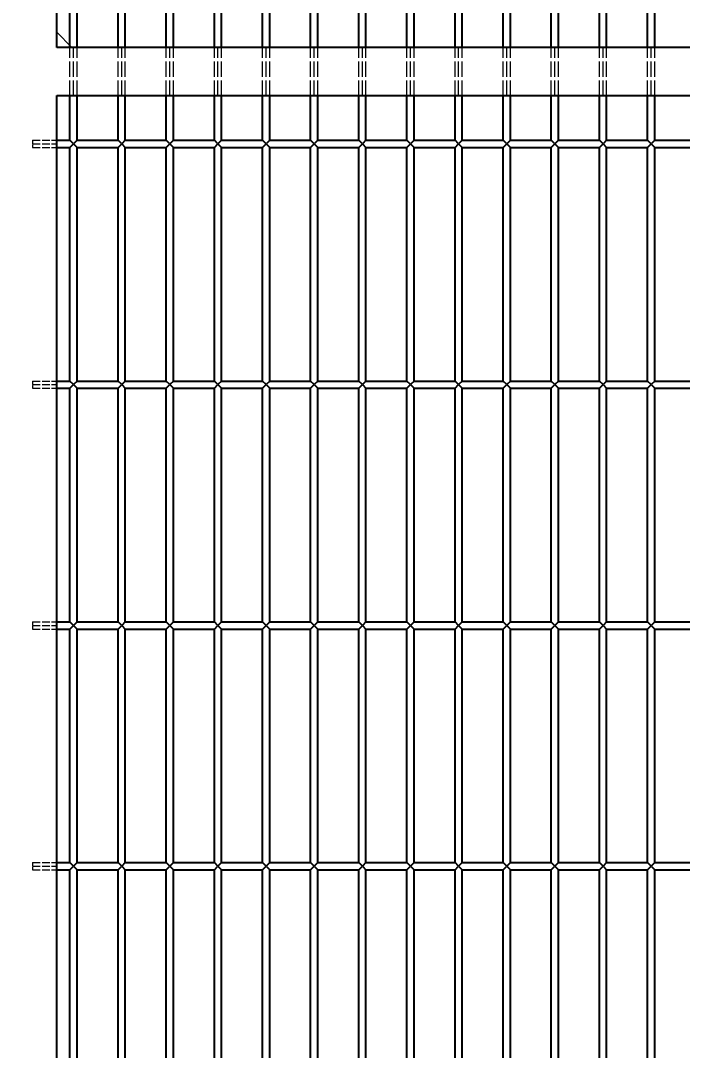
# Model space of a CAD drawing. Header units: millimetres. Extents: x 120 to 9117, y 110 to 4090.
# Drawn here: x 1825.3 to 2100.3, y 2110.5 to 2538.2 of the extents above; entities that cross this region are included whole.
import ezdxf

# ---------------------------------------------------------------- set-up
doc = ezdxf.new("R2010")
doc.units = ezdxf.units.MM
doc.header["$LTSCALE"] = 20
doc.linetypes.add('DASHED', pattern=[0.2067, 0.1654, -0.0413])
doc.layers.add('可见 (ISO)', color=7, linetype='Continuous', lineweight=25)
for name, color, linetype, lineweight, true_color in [('尺寸 (ISO)', 7, 'Continuous', 18, 0x008000), ('符号 (ISO)', 7, 'Continuous', 18, 0x008000), ('隐藏 (ISO)', 5, 'DASHED', 18, 0x0000ff)]:
    doc.layers.add(name, color=color, linetype=linetype, lineweight=lineweight, true_color=true_color)
doc.styles.add('最新国标', font='simfang.ttf')
doc.dimstyles.new('默认 (GB)', dxfattribs={"dimscale": 20, "dimtxt": 2.8, "dimasz": 2.5, "dimexe": 2, "dimexo": 1.5, "dimgap": 0.5, "dimtad": 1, "dimtoh": 1, "dimdsep": 46, "dimtxsty": '最新国标', "dimcen": 0.09, "dimdle": 10, "dimclrd": 256, "dimclre": 256, "dimclrt": 256, "dimaunit": 1, "dimadec": 3, "dimazin": 2, "dimtfac": 0.535714, "dimtdec": 3, "dimtmove": 0, "dimatfit": 3, "dimfxl": 0, "dimtolj": 1, "dimlwd": -1, "dimlwe": -1, "dimarcsym": 0})

# ---------------------------------------------------------------- blocks, each defined once
blk = doc.blocks.new('*D10')
at = {"layer": 'Defpoints', "color": 0, "transparency": 16777216}
for p in [(1640.28, 2507.01), (1840.28, 2507.01), (1820.28, 1517.01)]:
    blk.add_point(p, dxfattribs=at)
at = {"layer": '尺寸 (ISO)', "color": 116, "true_color": 0x00803f, "transparency": 16777216}
for p, q in [((1810.28, 2507.01), (1600.28, 2507.01)), ((1640.28, 1567.01), (1640.28, 2457.01)), ((1790.28, 1517.01), (1600.28, 1517.01))]:
    blk.add_line(p, q, dxfattribs=at)
for points in [[(1631.95, 2457.01), (1648.61, 2457.01), (1640.28, 2507.01)], [(1631.95, 1567.01), (1648.61, 1567.01), (1640.28, 1517.01)]]:
    blk.add_solid(points, dxfattribs=at)
at = {"layer": '尺寸 (ISO)', "transparency": 16777216, "insert": (1601.96, 2012.01), "char_height": 56, "attachment_point": 5, "rotation": 90, "style": '最新国标'}
blk.add_mtext('\\A1;990', dxfattribs=at)
blk = doc.blocks.new('末端处理方式4')
at = {"layer": '符号 (ISO)'}
for p, q in [((92.332, 126.351), (92.014, 126.668)), ((92.014, 126.668), (92.014, 126.351)), ((92.014, 126.351), (92.332, 126.351))]:
    blk.add_line(p, q, dxfattribs=at)
at = {"layer": '符号 (ISO)', "flags": 128}
blk.add_lwpolyline([(92.014, 126.668), (92.014, 126.351), (92.332, 126.351), (92.014, 126.668)], dxfattribs=at)
at = {"layer": '符号 (ISO)'}
blk.add_solid([(92.014, 126.668), (92.014, 126.351), (92.332, 126.351), (92.014, 126.668)], dxfattribs=at)

msp = doc.modelspace()

# ---------------------------------------------------------------- linework, layer by layer
at = {"layer": '可见 (ISO)'}
for p, q in [((1840.28, 2527.011), (1840.28, 3497.011)), ((1845.78, 2527.011), (1845.78, 2585.511)), ((1848.78, 2527.011), (1848.78, 2585.511)), ((1865.78, 2527.011), (1865.78, 2585.511)), ((1868.78, 2527.011), (1868.78, 2585.511)), ((1885.78, 2527.011), (1885.78, 2585.511)), ((1888.78, 2527.011), (1888.78, 2585.511)), ((1905.78, 2527.011), (1905.78, 2585.511)), ((1908.78, 2527.011), (1908.78, 2585.511)), ((1925.78, 2527.011), (1925.78, 2585.511)), ((1928.78, 2527.011), (1928.78, 2585.511)), ((1945.78, 2527.011), (1945.78, 2585.511)), ((1948.78, 2527.011), (1948.78, 2585.511)), ((1965.78, 2527.011), (1965.78, 2585.511)), ((1968.78, 2527.011), (1968.78, 2585.511)), ((1985.78, 2527.011), (1985.78, 2585.511)), ((1988.78, 2527.011), (1988.78, 2585.511)), ((2005.78, 2527.011), (2005.78, 2585.511)), ((2008.78, 2527.011), (2008.78, 2585.511)), ((2025.78, 2527.011), (2025.78, 2585.511)), ((2028.78, 2527.011), (2028.78, 2585.511)), ((2045.78, 2527.011), (2045.78, 2585.511)), ((2048.78, 2527.011), (2048.78, 2585.511)), ((2065.78, 2527.011), (2065.78, 2585.511)), ((2068.78, 2527.011), (2068.78, 2585.511)), ((2085.78, 2527.011), (2085.78, 2585.511)), ((2088.78, 2527.011), (2088.78, 2585.511)), ((3000.28, 2527.011), (1840.28, 2527.011)), ((1840.28, 1537.011), (1840.28, 2507.011)), ((1840.28, 2507.011), (3000.28, 2507.011)), ((1845.78, 2488.511), (1845.78, 2507.011)), ((1848.78, 2488.511), (1848.78, 2507.011)), ((1865.78, 2488.511), (1865.78, 2507.011)), ((1868.78, 2488.511), (1868.78, 2507.011)), ((1885.78, 2488.511), (1885.78, 2507.011)), ((1888.78, 2488.511), (1888.78, 2507.011)), ((1905.78, 2488.511), (1905.78, 2507.011)), ((1908.78, 2488.511), (1908.78, 2507.011)), ((1925.78, 2488.511), (1925.78, 2507.011)), ((1928.78, 2488.511), (1928.78, 2507.011)), ((1945.78, 2488.511), (1945.78, 2507.011)), ((1948.78, 2488.511), (1948.78, 2507.011)), ((1965.78, 2488.511), (1965.78, 2507.011)), ((1968.78, 2488.511), (1968.78, 2507.011)), ((1985.78, 2488.511), (1985.78, 2507.011)), ((1988.78, 2488.511), (1988.78, 2507.011)), ((2005.78, 2488.511), (2005.78, 2507.011)), ((2008.78, 2488.511), (2008.78, 2507.011)), ((2025.78, 2488.511), (2025.78, 2507.011)), ((2028.78, 2488.511), (2028.78, 2507.011)), ((2045.78, 2488.511), (2045.78, 2507.011)), ((2048.78, 2488.511), (2048.78, 2507.011)), ((2065.78, 2488.511), (2065.78, 2507.011)), ((2068.78, 2488.511), (2068.78, 2507.011)), ((2085.78, 2488.511), (2085.78, 2507.011)), ((2088.78, 2488.511), (2088.78, 2507.011)), ((1840.28, 2488.511), (1845.78, 2488.511)), ((1840.28, 2485.511), (1845.78, 2485.511)), ((1847.28, 2487.011), (1845.78, 2488.511)), ((1845.78, 2485.511), (1847.28, 2487.011)), ((1845.78, 2388.511), (1845.78, 2485.511)), ((1848.78, 2488.511), (1847.28, 2487.011)), ((1847.28, 2487.011), (1848.78, 2485.511)), ((1848.78, 2488.511), (1865.78, 2488.511)), ((1848.78, 2485.511), (1865.78, 2485.511)), ((1848.78, 2388.511), (1848.78, 2485.511)), ((1867.28, 2487.011), (1865.78, 2488.511)), ((1865.78, 2485.511), (1867.28, 2487.011)), ((1865.78, 2388.511), (1865.78, 2485.511)), ((1868.78, 2488.511), (1867.28, 2487.011)), ((1867.28, 2487.011), (1868.78, 2485.511)), ((1868.78, 2488.511), (1885.78, 2488.511)), ((1868.78, 2485.511), (1885.78, 2485.511)), ((1868.78, 2388.511), (1868.78, 2485.511)), ((1887.28, 2487.011), (1885.78, 2488.511)), ((1885.78, 2485.511), (1887.28, 2487.011)), ((1885.78, 2388.511), (1885.78, 2485.511)), ((1888.78, 2488.511), (1887.28, 2487.011)), ((1887.28, 2487.011), (1888.78, 2485.511)), ((1888.78, 2488.511), (1905.78, 2488.511)), ((1888.78, 2485.511), (1905.78, 2485.511)), ((1888.78, 2388.511), (1888.78, 2485.511)), ((1907.28, 2487.011), (1905.78, 2488.511)), ((1905.78, 2485.511), (1907.28, 2487.011)), ((1905.78, 2388.511), (1905.78, 2485.511)), ((1908.78, 2488.511), (1907.28, 2487.011)), ((1907.28, 2487.011), (1908.78, 2485.511)), ((1908.78, 2488.511), (1925.78, 2488.511)), ((1908.78, 2485.511), (1925.78, 2485.511)), ((1908.78, 2388.511), (1908.78, 2485.511)), ((1927.28, 2487.011), (1925.78, 2488.511)), ((1925.78, 2485.511), (1927.28, 2487.011)), ((1925.78, 2388.511), (1925.78, 2485.511)), ((1928.78, 2488.511), (1927.28, 2487.011)), ((1927.28, 2487.011), (1928.78, 2485.511)), ((1928.78, 2488.511), (1945.78, 2488.511)), ((1928.78, 2485.511), (1945.78, 2485.511)), ((1928.78, 2388.511), (1928.78, 2485.511)), ((1947.28, 2487.011), (1945.78, 2488.511)), ((1945.78, 2485.511), (1947.28, 2487.011)), ((1945.78, 2388.511), (1945.78, 2485.511)), ((1948.78, 2488.511), (1947.28, 2487.011)), ((1947.28, 2487.011), (1948.78, 2485.511)), ((1948.78, 2488.511), (1965.78, 2488.511)), ((1948.78, 2485.511), (1965.78, 2485.511)), ((1948.78, 2388.511), (1948.78, 2485.511)), ((1967.28, 2487.011), (1965.78, 2488.511)), ((1965.78, 2485.511), (1967.28, 2487.011)), ((1965.78, 2388.511), (1965.78, 2485.511)), ((1968.78, 2488.511), (1967.28, 2487.011)), ((1967.28, 2487.011), (1968.78, 2485.511)), ((1968.78, 2488.511), (1985.78, 2488.511)), ((1968.78, 2485.511), (1985.78, 2485.511)), ((1968.78, 2388.511), (1968.78, 2485.511)), ((1987.28, 2487.011), (1985.78, 2488.511)), ((1985.78, 2485.511), (1987.28, 2487.011)), ((1985.78, 2388.511), (1985.78, 2485.511)), ((1988.78, 2488.511), (1987.28, 2487.011)), ((1987.28, 2487.011), (1988.78, 2485.511)), ((1988.78, 2488.511), (2005.78, 2488.511)), ((1988.78, 2485.511), (2005.78, 2485.511)), ((1988.78, 2388.511), (1988.78, 2485.511)), ((2007.28, 2487.011), (2005.78, 2488.511)), ((2005.78, 2485.511), (2007.28, 2487.011)), ((2005.78, 2388.511), (2005.78, 2485.511)), ((2008.78, 2488.511), (2007.28, 2487.011)), ((2007.28, 2487.011), (2008.78, 2485.511)), ((2008.78, 2488.511), (2025.78, 2488.511)), ((2008.78, 2485.511), (2025.78, 2485.511)), ((2008.78, 2388.511), (2008.78, 2485.511)), ((2027.28, 2487.011), (2025.78, 2488.511)), ((2025.78, 2485.511), (2027.28, 2487.011)), ((2025.78, 2388.511), (2025.78, 2485.511)), ((2028.78, 2488.511), (2027.28, 2487.011)), ((2027.28, 2487.011), (2028.78, 2485.511)), ((2028.78, 2488.511), (2045.78, 2488.511)), ((2028.78, 2485.511), (2045.78, 2485.511)), ((2028.78, 2388.511), (2028.78, 2485.511)), ((2047.28, 2487.011), (2045.78, 2488.511)), ((2045.78, 2485.511), (2047.28, 2487.011)), ((2045.78, 2388.511), (2045.78, 2485.511)), ((2048.78, 2488.511), (2047.28, 2487.011)), ((2047.28, 2487.011), (2048.78, 2485.511)), ((2048.78, 2488.511), (2065.78, 2488.511)), ((2048.78, 2485.511), (2065.78, 2485.511)), ((2048.78, 2388.511), (2048.78, 2485.511)), ((2067.28, 2487.011), (2065.78, 2488.511)), ((2065.78, 2485.511), (2067.28, 2487.011)), ((2065.78, 2388.511), (2065.78, 2485.511)), ((2068.78, 2488.511), (2067.28, 2487.011)), ((2067.28, 2487.011), (2068.78, 2485.511)), ((2068.78, 2488.511), (2085.78, 2488.511)), ((2068.78, 2485.511), (2085.78, 2485.511)), ((2068.78, 2388.511), (2068.78, 2485.511)), ((2087.28, 2487.011), (2085.78, 2488.511)), ((2085.78, 2485.511), (2087.28, 2487.011)), ((2085.78, 2388.511), (2085.78, 2485.511)), ((2088.78, 2488.511), (2087.28, 2487.011)), ((2087.28, 2487.011), (2088.78, 2485.511)), ((2088.78, 2488.511), (2105.78, 2488.511)), ((2088.78, 2485.511), (2105.78, 2485.511)), ((2088.78, 2388.511), (2088.78, 2485.511)), ((1840.28, 2388.511), (1845.78, 2388.511)), ((1847.28, 2387.011), (1845.78, 2388.511)), ((1845.78, 2385.511), (1847.28, 2387.011)), ((1848.78, 2388.511), (1847.28, 2387.011)), ((1847.28, 2387.011), (1848.78, 2385.511)), ((1848.78, 2388.511), (1865.78, 2388.511)), ((1867.28, 2387.011), (1865.78, 2388.511)), ((1865.78, 2385.511), (1867.28, 2387.011)), ((1868.78, 2388.511), (1867.28, 2387.011)), ((1867.28, 2387.011), (1868.78, 2385.511)), ((1868.78, 2388.511), (1885.78, 2388.511)), ((1887.28, 2387.011), (1885.78, 2388.511)), ((1885.78, 2385.511), (1887.28, 2387.011)), ((1888.78, 2388.511), (1887.28, 2387.011)), ((1887.28, 2387.011), (1888.78, 2385.511)), ((1888.78, 2388.511), (1905.78, 2388.511)), ((1907.28, 2387.011), (1905.78, 2388.511)), ((1905.78, 2385.511), (1907.28, 2387.011)), ((1908.78, 2388.511), (1907.28, 2387.011)), ((1907.28, 2387.011), (1908.78, 2385.511)), ((1908.78, 2388.511), (1925.78, 2388.511)), ((1927.28, 2387.011), (1925.78, 2388.511)), ((1925.78, 2385.511), (1927.28, 2387.011)), ((1928.78, 2388.511), (1927.28, 2387.011)), ((1927.28, 2387.011), (1928.78, 2385.511)), ((1928.78, 2388.511), (1945.78, 2388.511)), ((1947.28, 2387.011), (1945.78, 2388.511)), ((1945.78, 2385.511), (1947.28, 2387.011)), ((1948.78, 2388.511), (1947.28, 2387.011)), ((1947.28, 2387.011), (1948.78, 2385.511)), ((1948.78, 2388.511), (1965.78, 2388.511)), ((1967.28, 2387.011), (1965.78, 2388.511)), ((1965.78, 2385.511), (1967.28, 2387.011)), ((1968.78, 2388.511), (1967.28, 2387.011)), ((1967.28, 2387.011), (1968.78, 2385.511)), ((1968.78, 2388.511), (1985.78, 2388.511)), ((1987.28, 2387.011), (1985.78, 2388.511)), ((1985.78, 2385.511), (1987.28, 2387.011)), ((1988.78, 2388.511), (1987.28, 2387.011)), ((1987.28, 2387.011), (1988.78, 2385.511)), ((1988.78, 2388.511), (2005.78, 2388.511)), ((2007.28, 2387.011), (2005.78, 2388.511)), ((2005.78, 2385.511), (2007.28, 2387.011)), ((2008.78, 2388.511), (2007.28, 2387.011)), ((2007.28, 2387.011), (2008.78, 2385.511)), ((2008.78, 2388.511), (2025.78, 2388.511)), ((2027.28, 2387.011), (2025.78, 2388.511)), ((2025.78, 2385.511), (2027.28, 2387.011)), ((2028.78, 2388.511), (2027.28, 2387.011)), ((2027.28, 2387.011), (2028.78, 2385.511)), ((2028.78, 2388.511), (2045.78, 2388.511)), ((2047.28, 2387.011), (2045.78, 2388.511)), ((2045.78, 2385.511), (2047.28, 2387.011)), ((2048.78, 2388.511), (2047.28, 2387.011)), ((2047.28, 2387.011), (2048.78, 2385.511)), ((2048.78, 2388.511), (2065.78, 2388.511)), ((2067.28, 2387.011), (2065.78, 2388.511)), ((2065.78, 2385.511), (2067.28, 2387.011)), ((2068.78, 2388.511), (2067.28, 2387.011)), ((2067.28, 2387.011), (2068.78, 2385.511)), ((2068.78, 2388.511), (2085.78, 2388.511)), ((2087.28, 2387.011), (2085.78, 2388.511)), ((2085.78, 2385.511), (2087.28, 2387.011)), ((2088.78, 2388.511), (2087.28, 2387.011)), ((2087.28, 2387.011), (2088.78, 2385.511)), ((2088.78, 2388.511), (2105.78, 2388.511)), ((1840.28, 2385.511), (1845.78, 2385.511)), ((1845.78, 2288.511), (1845.78, 2385.511)), ((1848.78, 2385.511), (1865.78, 2385.511)), ((1848.78, 2288.511), (1848.78, 2385.511)), ((1865.78, 2288.511), (1865.78, 2385.511)), ((1868.78, 2385.511), (1885.78, 2385.511)), ((1868.78, 2288.511), (1868.78, 2385.511)), ((1885.78, 2288.511), (1885.78, 2385.511)), ((1888.78, 2385.511), (1905.78, 2385.511)), ((1888.78, 2288.511), (1888.78, 2385.511)), ((1905.78, 2288.511), (1905.78, 2385.511)), ((1908.78, 2385.511), (1925.78, 2385.511)), ((1908.78, 2288.511), (1908.78, 2385.511)), ((1925.78, 2288.511), (1925.78, 2385.511)), ((1928.78, 2385.511), (1945.78, 2385.511)), ((1928.78, 2288.511), (1928.78, 2385.511)), ((1945.78, 2288.511), (1945.78, 2385.511)), ((1948.78, 2385.511), (1965.78, 2385.511)), ((1948.78, 2288.511), (1948.78, 2385.511)), ((1965.78, 2288.511), (1965.78, 2385.511)), ((1968.78, 2385.511), (1985.78, 2385.511)), ((1968.78, 2288.511), (1968.78, 2385.511)), ((1985.78, 2288.511), (1985.78, 2385.511)), ((1988.78, 2385.511), (2005.78, 2385.511)), ((1988.78, 2288.511), (1988.78, 2385.511)), ((2005.78, 2288.511), (2005.78, 2385.511)), ((2008.78, 2385.511), (2025.78, 2385.511)), ((2008.78, 2288.511), (2008.78, 2385.511)), ((2025.78, 2288.511), (2025.78, 2385.511)), ((2028.78, 2385.511), (2045.78, 2385.511)), ((2028.78, 2288.511), (2028.78, 2385.511)), ((2045.78, 2288.511), (2045.78, 2385.511)), ((2048.78, 2385.511), (2065.78, 2385.511)), ((2048.78, 2288.511), (2048.78, 2385.511)), ((2065.78, 2288.511), (2065.78, 2385.511)), ((2068.78, 2385.511), (2085.78, 2385.511)), ((2068.78, 2288.511), (2068.78, 2385.511)), ((2085.78, 2288.511), (2085.78, 2385.511)), ((2088.78, 2385.511), (2105.78, 2385.511)), ((2088.78, 2288.511), (2088.78, 2385.511)), ((1840.28, 2288.511), (1845.78, 2288.511)), ((1847.28, 2287.011), (1845.78, 2288.511)), ((1848.78, 2288.511), (1847.28, 2287.011)), ((1848.78, 2288.511), (1865.78, 2288.511)), ((1867.28, 2287.011), (1865.78, 2288.511)), ((1868.78, 2288.511), (1867.28, 2287.011)), ((1868.78, 2288.511), (1885.78, 2288.511)), ((1887.28, 2287.011), (1885.78, 2288.511)), ((1888.78, 2288.511), (1887.28, 2287.011)), ((1888.78, 2288.511), (1905.78, 2288.511)), ((1907.28, 2287.011), (1905.78, 2288.511)), ((1908.78, 2288.511), (1907.28, 2287.011)), ((1908.78, 2288.511), (1925.78, 2288.511)), ((1927.28, 2287.011), (1925.78, 2288.511)), ((1928.78, 2288.511), (1927.28, 2287.011)), ((1928.78, 2288.511), (1945.78, 2288.511)), ((1947.28, 2287.011), (1945.78, 2288.511)), ((1948.78, 2288.511), (1947.28, 2287.011)), ((1948.78, 2288.511), (1965.78, 2288.511)), ((1967.28, 2287.011), (1965.78, 2288.511)), ((1968.78, 2288.511), (1967.28, 2287.011)), ((1968.78, 2288.511), (1985.78, 2288.511)), ((1987.28, 2287.011), (1985.78, 2288.511)), ((1988.78, 2288.511), (1987.28, 2287.011)), ((1988.78, 2288.511), (2005.78, 2288.511)), ((2007.28, 2287.011), (2005.78, 2288.511)), ((2008.78, 2288.511), (2007.28, 2287.011)), ((2008.78, 2288.511), (2025.78, 2288.511)), ((2027.28, 2287.011), (2025.78, 2288.511)), ((2028.78, 2288.511), (2027.28, 2287.011)), ((2028.78, 2288.511), (2045.78, 2288.511)), ((2047.28, 2287.011), (2045.78, 2288.511)), ((2048.78, 2288.511), (2047.28, 2287.011)), ((2048.78, 2288.511), (2065.78, 2288.511)), ((2067.28, 2287.011), (2065.78, 2288.511)), ((2068.78, 2288.511), (2067.28, 2287.011)), ((2068.78, 2288.511), (2085.78, 2288.511)), ((2087.28, 2287.011), (2085.78, 2288.511)), ((2088.78, 2288.511), (2087.28, 2287.011)), ((2088.78, 2288.511), (2105.78, 2288.511)), ((1840.28, 2285.511), (1845.78, 2285.511)), ((1845.78, 2285.511), (1847.28, 2287.011)), ((1845.78, 2188.511), (1845.78, 2285.511)), ((1847.28, 2287.011), (1848.78, 2285.511)), ((1848.78, 2285.511), (1865.78, 2285.511)), ((1848.78, 2188.511), (1848.78, 2285.511)), ((1865.78, 2285.511), (1867.28, 2287.011)), ((1865.78, 2188.511), (1865.78, 2285.511)), ((1867.28, 2287.011), (1868.78, 2285.511)), ((1868.78, 2285.511), (1885.78, 2285.511)), ((1868.78, 2188.511), (1868.78, 2285.511)), ((1885.78, 2285.511), (1887.28, 2287.011)), ((1885.78, 2188.511), (1885.78, 2285.511)), ((1887.28, 2287.011), (1888.78, 2285.511)), ((1888.78, 2285.511), (1905.78, 2285.511)), ((1888.78, 2188.511), (1888.78, 2285.511)), ((1905.78, 2285.511), (1907.28, 2287.011)), ((1905.78, 2188.511), (1905.78, 2285.511)), ((1907.28, 2287.011), (1908.78, 2285.511)), ((1908.78, 2285.511), (1925.78, 2285.511)), ((1908.78, 2188.511), (1908.78, 2285.511)), ((1925.78, 2285.511), (1927.28, 2287.011)), ((1925.78, 2188.511), (1925.78, 2285.511)), ((1927.28, 2287.011), (1928.78, 2285.511)), ((1928.78, 2285.511), (1945.78, 2285.511)), ((1928.78, 2188.511), (1928.78, 2285.511)), ((1945.78, 2285.511), (1947.28, 2287.011)), ((1945.78, 2188.511), (1945.78, 2285.511)), ((1947.28, 2287.011), (1948.78, 2285.511)), ((1948.78, 2285.511), (1965.78, 2285.511)), ((1948.78, 2188.511), (1948.78, 2285.511)), ((1965.78, 2285.511), (1967.28, 2287.011)), ((1965.78, 2188.511), (1965.78, 2285.511)), ((1967.28, 2287.011), (1968.78, 2285.511)), ((1968.78, 2285.511), (1985.78, 2285.511)), ((1968.78, 2188.511), (1968.78, 2285.511)), ((1985.78, 2285.511), (1987.28, 2287.011)), ((1985.78, 2188.511), (1985.78, 2285.511)), ((1987.28, 2287.011), (1988.78, 2285.511)), ((1988.78, 2285.511), (2005.78, 2285.511)), ((1988.78, 2188.511), (1988.78, 2285.511)), ((2005.78, 2285.511), (2007.28, 2287.011)), ((2005.78, 2188.511), (2005.78, 2285.511)), ((2007.28, 2287.011), (2008.78, 2285.511)), ((2008.78, 2285.511), (2025.78, 2285.511)), ((2008.78, 2188.511), (2008.78, 2285.511)), ((2025.78, 2285.511), (2027.28, 2287.011)), ((2025.78, 2188.511), (2025.78, 2285.511)), ((2027.28, 2287.011), (2028.78, 2285.511)), ((2028.78, 2285.511), (2045.78, 2285.511)), ((2028.78, 2188.511), (2028.78, 2285.511)), ((2045.78, 2285.511), (2047.28, 2287.011)), ((2045.78, 2188.511), (2045.78, 2285.511)), ((2047.28, 2287.011), (2048.78, 2285.511)), ((2048.78, 2285.511), (2065.78, 2285.511)), ((2048.78, 2188.511), (2048.78, 2285.511)), ((2065.78, 2285.511), (2067.28, 2287.011)), ((2065.78, 2188.511), (2065.78, 2285.511)), ((2067.28, 2287.011), (2068.78, 2285.511)), ((2068.78, 2285.511), (2085.78, 2285.511)), ((2068.78, 2188.511), (2068.78, 2285.511)), ((2085.78, 2285.511), (2087.28, 2287.011)), ((2085.78, 2188.511), (2085.78, 2285.511)), ((2087.28, 2287.011), (2088.78, 2285.511)), ((2088.78, 2285.511), (2105.78, 2285.511)), ((2088.78, 2188.511), (2088.78, 2285.511)), ((1840.28, 2188.511), (1845.78, 2188.511)), ((1840.28, 2185.511), (1845.78, 2185.511)), ((1847.28, 2187.011), (1845.78, 2188.511)), ((1845.78, 2185.511), (1847.28, 2187.011)), ((1845.78, 2088.511), (1845.78, 2185.511)), ((1848.78, 2188.511), (1847.28, 2187.011)), ((1847.28, 2187.011), (1848.78, 2185.511)), ((1848.78, 2188.511), (1865.78, 2188.511)), ((1848.78, 2185.511), (1865.78, 2185.511)), ((1848.78, 2088.511), (1848.78, 2185.511)), ((1867.28, 2187.011), (1865.78, 2188.511)), ((1865.78, 2185.511), (1867.28, 2187.011)), ((1865.78, 2088.511), (1865.78, 2185.511)), ((1868.78, 2188.511), (1867.28, 2187.011)), ((1867.28, 2187.011), (1868.78, 2185.511)), ((1868.78, 2188.511), (1885.78, 2188.511)), ((1868.78, 2185.511), (1885.78, 2185.511)), ((1868.78, 2088.511), (1868.78, 2185.511)), ((1887.28, 2187.011), (1885.78, 2188.511)), ((1885.78, 2185.511), (1887.28, 2187.011)), ((1885.78, 2088.511), (1885.78, 2185.511)), ((1888.78, 2188.511), (1887.28, 2187.011)), ((1887.28, 2187.011), (1888.78, 2185.511)), ((1888.78, 2188.511), (1905.78, 2188.511)), ((1888.78, 2185.511), (1905.78, 2185.511)), ((1888.78, 2088.511), (1888.78, 2185.511)), ((1907.28, 2187.011), (1905.78, 2188.511)), ((1905.78, 2185.511), (1907.28, 2187.011)), ((1905.78, 2088.511), (1905.78, 2185.511)), ((1908.78, 2188.511), (1907.28, 2187.011)), ((1907.28, 2187.011), (1908.78, 2185.511)), ((1908.78, 2188.511), (1925.78, 2188.511)), ((1908.78, 2185.511), (1925.78, 2185.511)), ((1908.78, 2088.511), (1908.78, 2185.511)), ((1927.28, 2187.011), (1925.78, 2188.511)), ((1925.78, 2185.511), (1927.28, 2187.011)), ((1925.78, 2088.511), (1925.78, 2185.511)), ((1928.78, 2188.511), (1927.28, 2187.011)), ((1927.28, 2187.011), (1928.78, 2185.511)), ((1928.78, 2188.511), (1945.78, 2188.511)), ((1928.78, 2185.511), (1945.78, 2185.511)), ((1928.78, 2088.511), (1928.78, 2185.511)), ((1947.28, 2187.011), (1945.78, 2188.511)), ((1945.78, 2185.511), (1947.28, 2187.011)), ((1945.78, 2088.511), (1945.78, 2185.511)), ((1948.78, 2188.511), (1947.28, 2187.011)), ((1947.28, 2187.011), (1948.78, 2185.511)), ((1948.78, 2188.511), (1965.78, 2188.511)), ((1948.78, 2185.511), (1965.78, 2185.511)), ((1948.78, 2088.511), (1948.78, 2185.511)), ((1967.28, 2187.011), (1965.78, 2188.511)), ((1965.78, 2185.511), (1967.28, 2187.011)), ((1965.78, 2088.511), (1965.78, 2185.511)), ((1968.78, 2188.511), (1967.28, 2187.011)), ((1967.28, 2187.011), (1968.78, 2185.511)), ((1968.78, 2188.511), (1985.78, 2188.511)), ((1968.78, 2185.511), (1985.78, 2185.511)), ((1968.78, 2088.511), (1968.78, 2185.511)), ((1987.28, 2187.011), (1985.78, 2188.511)), ((1985.78, 2185.511), (1987.28, 2187.011)), ((1985.78, 2088.511), (1985.78, 2185.511)), ((1988.78, 2188.511), (1987.28, 2187.011)), ((1987.28, 2187.011), (1988.78, 2185.511)), ((1988.78, 2188.511), (2005.78, 2188.511)), ((1988.78, 2185.511), (2005.78, 2185.511)), ((1988.78, 2088.511), (1988.78, 2185.511)), ((2007.28, 2187.011), (2005.78, 2188.511)), ((2005.78, 2185.511), (2007.28, 2187.011)), ((2005.78, 2088.511), (2005.78, 2185.511)), ((2008.78, 2188.511), (2007.28, 2187.011)), ((2007.28, 2187.011), (2008.78, 2185.511)), ((2008.78, 2188.511), (2025.78, 2188.511)), ((2008.78, 2185.511), (2025.78, 2185.511)), ((2008.78, 2088.511), (2008.78, 2185.511)), ((2027.28, 2187.011), (2025.78, 2188.511)), ((2025.78, 2185.511), (2027.28, 2187.011)), ((2025.78, 2088.511), (2025.78, 2185.511)), ((2028.78, 2188.511), (2027.28, 2187.011)), ((2027.28, 2187.011), (2028.78, 2185.511)), ((2028.78, 2188.511), (2045.78, 2188.511)), ((2028.78, 2185.511), (2045.78, 2185.511)), ((2028.78, 2088.511), (2028.78, 2185.511)), ((2047.28, 2187.011), (2045.78, 2188.511)), ((2045.78, 2185.511), (2047.28, 2187.011)), ((2045.78, 2088.511), (2045.78, 2185.511)), ((2048.78, 2188.511), (2047.28, 2187.011)), ((2047.28, 2187.011), (2048.78, 2185.511)), ((2048.78, 2188.511), (2065.78, 2188.511)), ((2048.78, 2185.511), (2065.78, 2185.511)), ((2048.78, 2088.511), (2048.78, 2185.511)), ((2067.28, 2187.011), (2065.78, 2188.511)), ((2065.78, 2185.511), (2067.28, 2187.011)), ((2065.78, 2088.511), (2065.78, 2185.511)), ((2068.78, 2188.511), (2067.28, 2187.011)), ((2067.28, 2187.011), (2068.78, 2185.511)), ((2068.78, 2188.511), (2085.78, 2188.511)), ((2068.78, 2185.511), (2085.78, 2185.511)), ((2068.78, 2088.511), (2068.78, 2185.511)), ((2087.28, 2187.011), (2085.78, 2188.511)), ((2085.78, 2185.511), (2087.28, 2187.011)), ((2085.78, 2088.511), (2085.78, 2185.511)), ((2088.78, 2188.511), (2087.28, 2187.011)), ((2087.28, 2187.011), (2088.78, 2185.511)), ((2088.78, 2188.511), (2105.78, 2188.511)), ((2088.78, 2185.511), (2105.78, 2185.511)), ((2088.78, 2088.511), (2088.78, 2185.511))]:
    msp.add_line(p, q, dxfattribs=at)
at = {"layer": '隐藏 (ISO)', "ltscale": 1.904597}
for p, q in [((1845.78, 2507.011), (1845.78, 2527.011)), ((1847.28, 2507.011), (1847.28, 2527.011)), ((1848.78, 2507.011), (1848.78, 2527.011)), ((1865.78, 2507.011), (1865.78, 2527.011)), ((1867.28, 2507.011), (1867.28, 2527.011)), ((1868.78, 2507.011), (1868.78, 2527.011)), ((1885.78, 2507.011), (1885.78, 2527.011)), ((1887.28, 2507.011), (1887.28, 2527.011)), ((1888.78, 2507.011), (1888.78, 2527.011)), ((1905.78, 2507.011), (1905.78, 2527.011)), ((1907.28, 2507.011), (1907.28, 2527.011)), ((1908.78, 2507.011), (1908.78, 2527.011)), ((1925.78, 2507.011), (1925.78, 2527.011)), ((1927.28, 2507.011), (1927.28, 2527.011)), ((1928.78, 2507.011), (1928.78, 2527.011)), ((1945.78, 2507.011), (1945.78, 2527.011)), ((1947.28, 2507.011), (1947.28, 2527.011)), ((1948.78, 2507.011), (1948.78, 2527.011)), ((1965.78, 2507.011), (1965.78, 2527.011)), ((1967.28, 2507.011), (1967.28, 2527.011)), ((1968.78, 2507.011), (1968.78, 2527.011)), ((1985.78, 2507.011), (1985.78, 2527.011)), ((1987.28, 2507.011), (1987.28, 2527.011)), ((1988.78, 2507.011), (1988.78, 2527.011)), ((2005.78, 2507.011), (2005.78, 2527.011)), ((2007.28, 2507.011), (2007.28, 2527.011)), ((2008.78, 2507.011), (2008.78, 2527.011)), ((2025.78, 2507.011), (2025.78, 2527.011)), ((2027.28, 2507.011), (2027.28, 2527.011)), ((2028.78, 2507.011), (2028.78, 2527.011)), ((2045.78, 2507.011), (2045.78, 2527.011)), ((2047.28, 2507.011), (2047.28, 2527.011)), ((2048.78, 2507.011), (2048.78, 2527.011)), ((2065.78, 2507.011), (2065.78, 2527.011)), ((2067.28, 2507.011), (2067.28, 2527.011)), ((2068.78, 2507.011), (2068.78, 2527.011)), ((2085.78, 2507.011), (2085.78, 2527.011)), ((2087.28, 2507.011), (2087.28, 2527.011)), ((2088.78, 2507.011), (2088.78, 2527.011))]:
    msp.add_line(p, q, dxfattribs=at)
at = {"layer": '隐藏 (ISO)', "ltscale": 0.448684}
for p, q in [((1830.28, 2488.511), (1830.28, 2485.511)), ((1830.28, 2388.511), (1830.28, 2385.511)), ((1830.28, 2288.511), (1830.28, 2285.511)), ((1830.28, 2188.511), (1830.28, 2185.511))]:
    msp.add_line(p, q, dxfattribs=at)
at = {"layer": '隐藏 (ISO)', "ltscale": 0.952248}
for p, q in [((1830.28, 2488.511), (1840.28, 2488.511)), ((1830.28, 2487.011), (1840.28, 2487.011)), ((1830.28, 2485.511), (1840.28, 2485.511)), ((1830.28, 2388.511), (1840.28, 2388.511)), ((1830.28, 2387.011), (1840.28, 2387.011)), ((1830.28, 2385.511), (1840.28, 2385.511)), ((1830.28, 2288.511), (1840.28, 2288.511)), ((1830.28, 2287.011), (1840.28, 2287.011)), ((1830.28, 2285.511), (1840.28, 2285.511)), ((1830.28, 2188.511), (1840.28, 2188.511)), ((1830.28, 2187.011), (1840.28, 2187.011)), ((1830.28, 2185.511), (1840.28, 2185.511))]:
    msp.add_line(p, q, dxfattribs=at)

# ---------------------------------------------------------------- block references
at = {"layer": '符号 (ISO)', "xscale": 20, "yscale": 20, "zscale": 20}
msp.add_blockref('末端处理方式4', (0, 0), dxfattribs=at)

# ---------------------------------------------------------------- dimensions: what is measured, and where the dimension line sits
at = {"layer": '尺寸 (ISO)', "color": 116, "true_color": 0x00803f}
dim = msp.add_linear_dim(base=(1640.28, 2507.011), p1=(1820.28, 1517.011), p2=(1840.28, 2507.011), angle=270, dimstyle='默认 (GB)', override={"dimgap": 0.5, "dimtoh": 0, "dimdec": 2, "dimtol": 0, "dimlim": 0, "dimtp": 0, "dimtm": 0, "dimtdec": 3, "dimtofl": 0, "dimatfit": 1}, dxfattribs=at)
dim.commit()
dim.dimension.update_dxf_attribs({"geometry": '*D10', "text_midpoint": (1640.28, 2012.011), "dimtype": 160})

doc.saveas('drawing.dxf')
